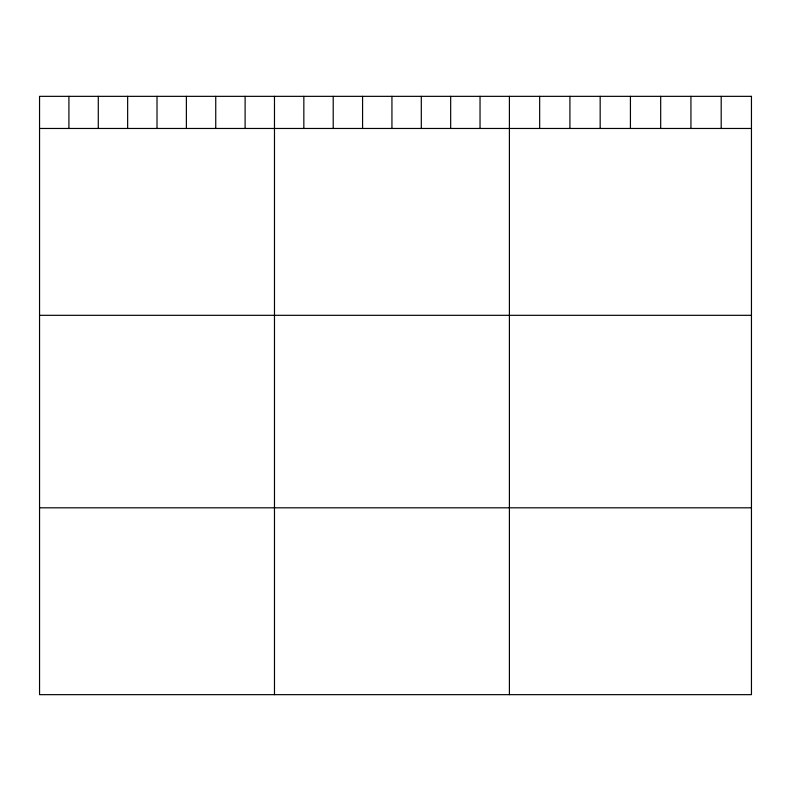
<?xml version="1.0" encoding="UTF-8"?>
<svg xmlns="http://www.w3.org/2000/svg" width="791" height="791" viewBox="0 0 791 791"><rect width="100%" height="100%" fill="white"/><g stroke="black" fill="none" stroke-linecap="round" stroke-linejoin="round"><path stroke-width="1.19" d="M39.55 128.468L751.45 128.468M39.55 315.312L751.45 315.312M39.55 507.812L751.45 507.812M721.194 96.344L721.194 128.468M690.938 96.344L690.938 128.468M660.683 96.344L660.683 128.468M630.427 96.344L630.427 128.468M600.171 96.344L600.171 128.468M569.915 96.344L569.915 128.468M539.66 96.344L539.66 128.468M509.404 96.344L509.404 694.656M480.038 96.344L480.038 128.468M450.672 96.344L450.672 128.468M421.306 96.344L421.306 128.468M391.94 96.344L391.94 128.468M362.575 96.344L362.575 128.468M333.209 96.344L333.209 128.468M303.843 96.344L303.843 128.468M274.477 96.344L274.477 694.656M245.111 96.344L245.111 128.468M215.745 96.344L215.745 128.468M186.379 96.344L186.379 128.468M157.014 96.344L157.014 128.468M127.648 96.344L127.648 128.468M98.282 96.344L98.282 128.468M68.916 96.344L68.916 128.468M751.45 96.344L39.55 96.344L39.55 694.656L751.45 694.656L751.45 96.344"/></g></svg>
